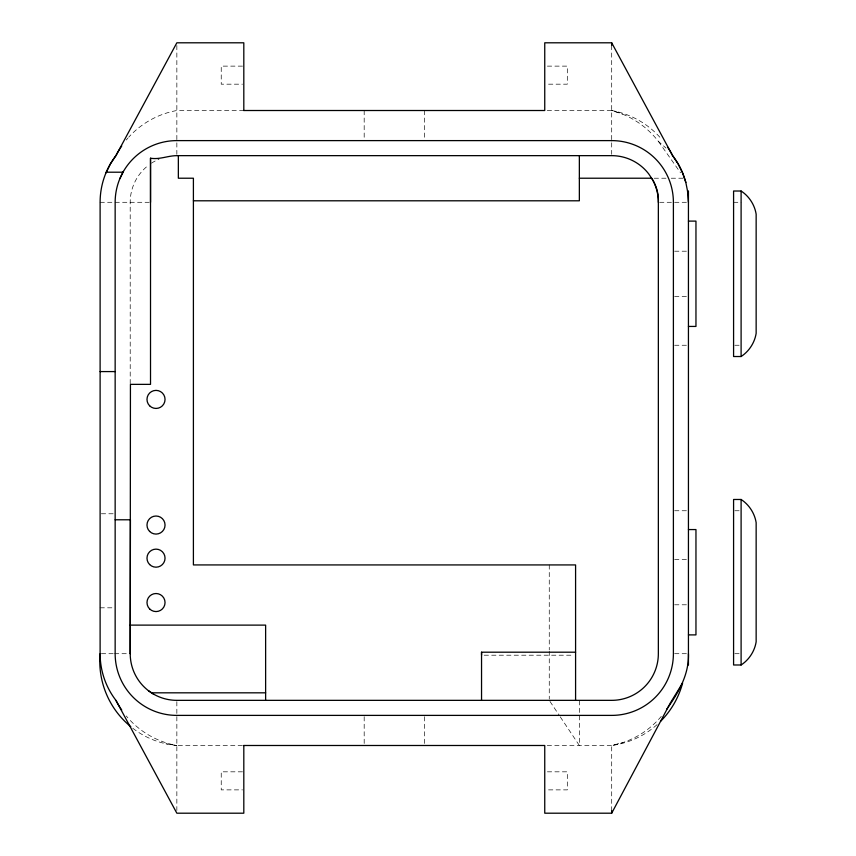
<?xml version="1.0" encoding="UTF-8"?>
<svg xmlns="http://www.w3.org/2000/svg" width="856" height="856" viewBox="0 0 856 856"><rect width="100%" height="100%" fill="white"/><g stroke="black" fill="none" stroke-linecap="round" stroke-linejoin="round"><path stroke-width="0.64" stroke-dasharray="4.28 3.21" d="M547.262 745.49L611.698 745.49L622.569 742.655M242.483 66.126L221.233 66.126L221.233 84.177L242.483 84.177M547.401 66.126L567.314 66.126L567.314 84.177L547.401 84.177M243.81 110.51L176.85 110.51A85.632 85.632 0 0 0 128.7 137.206M547.262 110.51L611.698 110.51L622.515 114.126M654.219 178.219L666.032 178.219M671.275 178.219L683.088 178.219M100.109 202.294L149.244 202.294M659.655 202.294L674.047 202.294M674.646 202.294L688.438 202.294M733.581 202.294L741.103 202.294M674.646 251.204L687.186 251.204M674.646 296.337L687.186 296.337M674.646 345.246L688.438 345.246M734.833 345.246L739.852 345.246M674.646 510.754L687.186 510.754M734.833 510.754L741.103 510.754M101.361 513.771L113.902 513.771M674.646 559.663L687.186 559.663M674.646 604.796L687.186 604.796M100.109 607.813L113.902 607.813M101.415 653.706L113.195 653.706M114.501 653.706L128.892 653.706M674.646 653.706L688.438 653.706M734.833 653.706L739.852 653.706M484.196 655.204L572.942 655.204M242.376 745.49L176.85 745.49L165.914 743.789M242.483 771.823L221.233 771.823L221.233 789.874L242.483 789.874M547.401 771.823L567.314 771.823L567.314 789.874L547.401 789.874M659.848 137.206A85.632 85.632 0 0 0 611.698 110.51A87.13 87.13 0 0 1 658.414 141.411L665.968 148.035M658.414 141.411L680.573 172.805M549.991 701.449L559.535 715.766M560.263 716.868L579.352 745.49L579.352 700.347M611.698 45.454L611.698 154.326M661.313 716.344A85.835 85.835 0 0 1 611.698 745.49L611.698 810.546M549.263 564.928L549.263 649.897M549.263 651.223L549.263 699.02M424.373 110.51L424.373 139.293M424.373 716.707L424.373 745.49M364.185 110.51L364.185 139.293M364.185 716.707L364.185 745.49M176.85 45.454L176.85 154.326M176.85 701.674L176.85 810.546M130.208 383.691L130.198 202.294A46.641 46.641 0 0 1 148.452 165.294M132.755 728.253A84.594 84.594 0 0 0 176.85 745.49A85.632 85.632 0 0 1 128.7 718.794M127.876 717.863A85.632 85.632 0 0 1 126.26 715.969M126.26 140.031A85.632 85.632 0 0 1 127.876 138.137M151.448 163.175A46.641 46.641 0 0 1 159.002 159.205M657.087 724.625A85.012 85.012 0 0 1 611.698 745.49"/><path stroke-width="1.28" d="M265.627 700.347L265.627 625.115L130.23 625.115L130.198 653.706L130.433 384.365L150.517 384.365L150.517 158.221C159.591 159.772 167.883 155.674 176.85 155.653L611.698 155.653A46.641 46.641 0 0 1 648.709 173.896L652.101 178.979A54.442 46.641 -15.7 0 1 657.034 190.15M178.348 155.653L178.348 178.219L193.403 178.219L193.403 564.928L575.585 564.928L575.585 700.347M575.585 652.197L481.543 652.197L481.543 655.204M666.578 709.378C678.284 692.964 689.144 674.731 688.438 653.706M105.951 172.933L110.392 163.924L115.967 155.578A85.632 85.632 0 0 1 121.734 145.98M119.851 178.69L123.424 171.446M243.714 745.49L544.748 745.49L544.748 813.2L611.698 813.2L670.323 702.99L682.596 683.067A85.012 85.012 0 0 1 660.672 721.223M741.103 356.524C749.064 351.335 754.65 342.742 756.148 333.369L756.148 214.171C754.65 204.787 749.064 196.195 741.103 191.016L733.581 191.016L733.581 356.524L741.103 356.524L741.103 191.016M741.103 664.984C749.064 659.805 754.65 651.213 756.148 641.829L756.148 522.631C754.65 513.258 749.064 504.666 741.103 499.476L733.581 499.476L733.581 664.984L741.103 664.984L741.103 499.476M688.438 202.294L687.529 191.016L685.827 182.435A76.74 76.74 0 0 0 672.581 155.578L611.698 42.8L544.748 42.8L544.748 110.51L243.714 110.51M106.305 172.206L123.05 172.206M579.352 178.219L651.598 178.219L652.144 178.958A46.641 46.641 0 0 1 658.35 202.294L658.35 653.706A46.641 46.641 0 0 1 611.698 700.347L176.85 700.347A46.631 46.631 0 0 1 130.219 653.717M687.529 191.016L688.438 191.016L688.438 664.984L687.529 664.984M193.403 200.796L579.352 200.796L579.352 155.653M688.438 221.105L695.96 221.105L695.96 326.436L688.438 326.436M100.109 371.579L115.153 371.579M115.153 519.785L130.433 519.785L130.23 625.115M688.438 529.564L695.96 529.564L695.96 634.895L688.438 634.895M151.619 692.825L265.627 692.825M148.452 690.706L153.524 694.098M243.81 110.51L243.81 42.8L176.85 42.8L115.967 155.578A76.74 76.74 0 0 0 100.109 202.294L100.109 653.706A76.74 76.74 0 0 0 115.967 700.422L176.85 813.2L243.81 813.2L243.81 745.49M685.827 182.435L682.596 172.933L678.155 163.924L672.581 155.578A85.632 85.632 0 0 0 667.52 147.007M611.698 42.8L611.698 45.454M611.698 810.546L611.698 813.2M481.543 652.197L481.543 700.347M150.517 158.221L150.517 202.294M121.734 710.02A85.632 85.632 0 0 1 115.967 700.422M657.333 191.327A54.442 46.641 -15.7 0 1 657.997 194.933M658.146 196.152A54.442 46.641 -15.7 0 1 658.35 202.294M130.829 726.723A84.594 84.594 0 0 1 100.109 653.706M611.698 140.609L176.85 140.609A61.696 61.696 0 0 0 115.153 202.294L115.153 653.706A61.696 61.696 0 0 0 176.85 715.391L611.698 715.391A61.696 61.696 0 0 0 673.394 653.706L673.394 202.294A61.696 61.696 0 0 0 611.698 140.609M149.629 405.798A9.031 9.031 0 0 0 164.737 401.753A9.031 9.031 0 0 0 153.673 390.689A9.031 9.031 0 0 0 149.629 405.798M149.629 564.543A9.031 9.031 0 0 0 164.737 560.487A9.031 9.031 0 0 0 153.673 549.434A9.031 9.031 0 0 0 149.629 564.543M149.629 531.437A9.031 9.031 0 0 0 164.737 527.392A9.031 9.031 0 0 0 153.673 516.329A9.031 9.031 0 0 0 149.629 531.437M149.629 608.926A9.031 9.031 0 0 0 164.737 604.882A9.031 9.031 0 0 0 153.673 593.829A9.031 9.031 0 0 0 149.629 608.926"/></g></svg>
